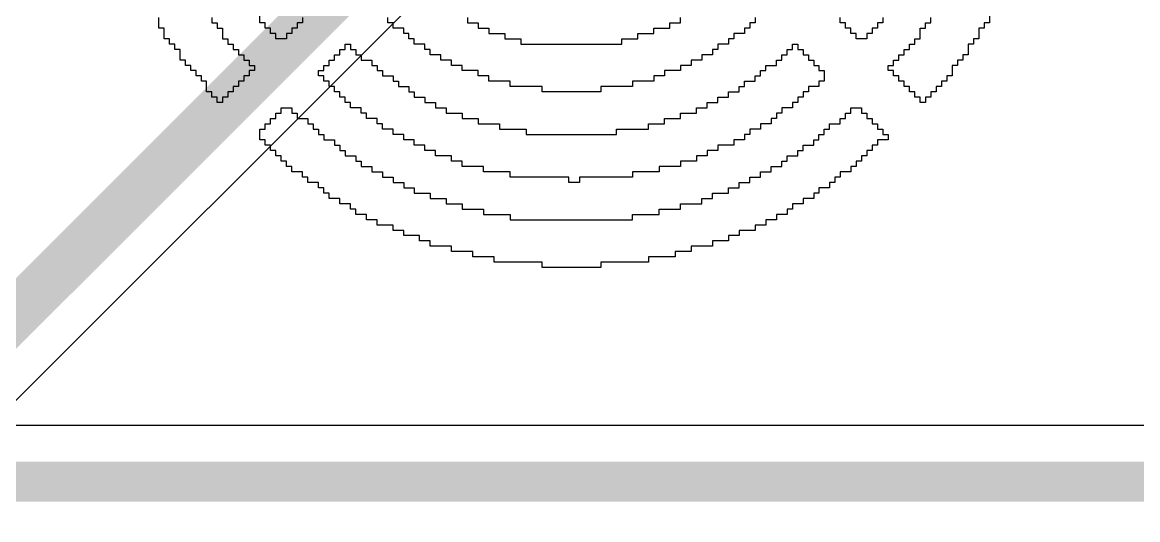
# Model space of a CAD drawing. Header units: inches. Extents: x -8 to 210, y -39 to 109.
# Drawn here: x 39.67 to 45.33, y 41.95 to 44.47 of the extents above; entities that cross this region are included whole.
import ezdxf

# ---------------------------------------------------------------- set-up
doc = ezdxf.new("R2010")
doc.units = ezdxf.units.IN
for name, color, linetype in [('Bottom Layer', 5, 'Continuous'), ('Top Layer', 1, 'Continuous'), ('Top Overlay', 2, 'Continuous')]:
    doc.layers.add(name, color=color, linetype=linetype)

msp = doc.modelspace()

# ---------------------------------------------------------------- linework, layer by layer
at = {"layer": 'Bottom Layer'}
msp.add_line((68.6816, 42.4235), (38.314, 42.4235), dxfattribs=at)
msp.add_lwpolyline([(35.1028, 42.1386, 0.2032, 0.2032, 0), (68.6816, 42.1386, 0.2032, 0.2032, 0)], format="xyseb", dxfattribs=at)
at = {"layer": 'Top Layer'}
msp.add_line((37.39, 40.3033), (41.8194, 44.7327), dxfattribs=at)
msp.add_lwpolyline([(37.0792, 40.432, 0.254, 0.254, 0), (41.8592, 45.212, 0.254, 0.254, 0)], format="xyseb", dxfattribs=at)
at = {"layer": 'Top Overlay'}
for p, q in [((40.8749, 44.4661), (40.8749, 44.5201)), ((44.5735, 44.5201), (44.5735, 44.4661)), ((40.362, 44.4391), (40.362, 44.4931)), ((40.6319, 44.4931), (40.6319, 44.4661)), ((40.6319, 44.4661), (40.6589, 44.4661)), ((40.6589, 44.4661), (40.6589, 44.4391)), ((40.9019, 44.4661), (40.8749, 44.4661)), ((40.9019, 44.4391), (40.9019, 44.4661)), ((41.0909, 44.4661), (41.0639, 44.4661)), ((41.0639, 44.4661), (41.0639, 44.4391)), ((41.0909, 44.4931), (41.0909, 44.4661)), ((41.5228, 44.4661), (41.5228, 44.4931)), ((41.5498, 44.4661), (41.5228, 44.4661)), ((41.5498, 44.4391), (41.5498, 44.4661)), ((41.9278, 44.4931), (41.9278, 44.4661)), ((41.9278, 44.4661), (41.9818, 44.4661)), ((41.9818, 44.4661), (41.9818, 44.4391)), ((42.9537, 44.4391), (42.9537, 44.4661)), ((42.9537, 44.4661), (43.0077, 44.4661)), ((43.0077, 44.4661), (43.0077, 44.4931)), ((43.3857, 44.4661), (43.3587, 44.4661)), ((43.3587, 44.4661), (43.3587, 44.4391)), ((43.3857, 44.4931), (43.3857, 44.4661)), ((43.8176, 44.4661), (43.8176, 44.4931)), ((43.8446, 44.4661), (43.8176, 44.4661)), ((43.8446, 44.4391), (43.8446, 44.4661)), ((44.0336, 44.4661), (44.0066, 44.4661)), ((44.0066, 44.4661), (44.0066, 44.4391)), ((44.0336, 44.4931), (44.0336, 44.4661)), ((44.2496, 44.4391), (44.2496, 44.4661)), ((44.2496, 44.4661), (44.2766, 44.4661)), ((44.2766, 44.4661), (44.2766, 44.4931)), ((44.5735, 44.4661), (44.5465, 44.4661)), ((44.5465, 44.4661), (44.5465, 44.4391)), ((40.389, 44.4391), (40.362, 44.4391)), ((40.389, 44.3851), (40.389, 44.4391)), ((40.6589, 44.4391), (40.6859, 44.4391)), ((40.6859, 44.4391), (40.6859, 44.3851)), ((40.9289, 44.4391), (40.9019, 44.4391)), ((40.9289, 44.4121), (40.9289, 44.4391)), ((40.9559, 44.4121), (40.9289, 44.4121)), ((40.9559, 44.3851), (40.9559, 44.4121)), ((41.0369, 44.4121), (41.0099, 44.4121)), ((41.0099, 44.4121), (41.0099, 44.3851)), ((41.0639, 44.4391), (41.0369, 44.4391)), ((41.0369, 44.4391), (41.0369, 44.4121)), ((41.6038, 44.4391), (41.5498, 44.4391)), ((41.6038, 44.4121), (41.6038, 44.4391)), ((41.6308, 44.4121), (41.6038, 44.4121)), ((41.6308, 44.3851), (41.6308, 44.4121)), ((41.9818, 44.4391), (42.0358, 44.4391)), ((42.0358, 44.4391), (42.0358, 44.4121)), ((42.0358, 44.4121), (42.1168, 44.4121)), ((42.1168, 44.4121), (42.1168, 44.3851)), ((42.7917, 44.3851), (42.7917, 44.4121)), ((42.7917, 44.4121), (42.8727, 44.4121)), ((42.8727, 44.4121), (42.8727, 44.4391)), ((42.8727, 44.4391), (42.9537, 44.4391)), ((43.3317, 44.4121), (43.2777, 44.4121)), ((43.2777, 44.4121), (43.2777, 44.3851)), ((43.3587, 44.4391), (43.3317, 44.4391)), ((43.3317, 44.4391), (43.3317, 44.4121)), ((43.8716, 44.4391), (43.8446, 44.4391)), ((43.8716, 44.4121), (43.8716, 44.4391)), ((43.8986, 44.4121), (43.8716, 44.4121)), ((43.8986, 44.3851), (43.8986, 44.4121)), ((43.9796, 44.4121), (43.9526, 44.4121)), ((43.9526, 44.4121), (43.9526, 44.3851)), ((44.0066, 44.4391), (43.9796, 44.4391)), ((43.9796, 44.4391), (43.9796, 44.4121)), ((44.2226, 44.3851), (44.2226, 44.4391)), ((44.2226, 44.4391), (44.2496, 44.4391)), ((44.5465, 44.4391), (44.5195, 44.4391)), ((44.5195, 44.4391), (44.5195, 44.3851)), ((40.4159, 44.3851), (40.389, 44.3851)), ((40.4159, 44.3581), (40.4159, 44.3851)), ((40.443, 44.3581), (40.4159, 44.3581)), ((40.443, 44.3311), (40.443, 44.3581)), ((40.6859, 44.3851), (40.7129, 44.3851)), ((40.7129, 44.3851), (40.7129, 44.3581)), ((40.7129, 44.3581), (40.7399, 44.3581)), ((40.7399, 44.3581), (40.7399, 44.3311)), ((41.0099, 44.3851), (40.9559, 44.3851)), ((41.3069, 44.3311), (41.3069, 44.3581)), ((41.3069, 44.3581), (41.3339, 44.3581)), ((41.3339, 44.3581), (41.3339, 44.3311)), ((41.6578, 44.3851), (41.6308, 44.3851)), ((41.6578, 44.3581), (41.6578, 44.3851)), ((41.7118, 44.3581), (41.6578, 44.3581)), ((41.7118, 44.3311), (41.7118, 44.3581)), ((42.1168, 44.3851), (42.1978, 44.3851)), ((42.1978, 44.3851), (42.1978, 44.3581)), ((42.1978, 44.3581), (42.7107, 44.3581)), ((42.7107, 44.3581), (42.7107, 44.3851)), ((42.7107, 44.3851), (42.7377, 44.3851)), ((42.7377, 44.3851), (42.7647, 44.3851)), ((42.7647, 44.3851), (42.7917, 44.3851)), ((43.2507, 44.3581), (43.1967, 44.3581)), ((43.1967, 44.3581), (43.1967, 44.3311)), ((43.2777, 44.3851), (43.2507, 44.3851)), ((43.2507, 44.3851), (43.2507, 44.3581)), ((43.5746, 44.3311), (43.5746, 44.3581)), ((43.5746, 44.3581), (43.6016, 44.3581)), ((43.6016, 44.3581), (43.6016, 44.3311)), ((43.9526, 44.3851), (43.8986, 44.3851)), ((44.1686, 44.3311), (44.1686, 44.3581)), ((44.1686, 44.3581), (44.1956, 44.3581)), ((44.1956, 44.3581), (44.1956, 44.3851)), ((44.1956, 44.3851), (44.2226, 44.3851)), ((44.4925, 44.3581), (44.4655, 44.3581)), ((44.4655, 44.3581), (44.4655, 44.3041)), ((44.5195, 44.3851), (44.4925, 44.3851)), ((44.4925, 44.3851), (44.4925, 44.3581)), ((40.4699, 44.3311), (40.443, 44.3311)), ((40.4699, 44.2771), (40.4699, 44.3311)), ((40.7399, 44.3311), (40.7669, 44.3311)), ((40.7669, 44.3311), (40.7669, 44.3041)), ((40.7669, 44.3041), (40.7939, 44.3041)), ((40.7939, 44.3041), (40.7939, 44.2771)), ((41.2529, 44.2771), (41.2529, 44.3041)), ((41.2529, 44.3041), (41.2799, 44.3041)), ((41.2799, 44.3041), (41.2799, 44.3311)), ((41.2799, 44.3311), (41.3069, 44.3311)), ((41.3339, 44.3311), (41.3609, 44.3311)), ((41.3609, 44.3311), (41.3609, 44.3041)), ((41.3609, 44.3041), (41.3879, 44.3041)), ((41.3879, 44.3041), (41.3879, 44.2771)), ((41.7388, 44.3311), (41.7118, 44.3311)), ((41.7388, 44.3041), (41.7388, 44.3311)), ((41.7928, 44.3041), (41.7388, 44.3041)), ((41.7928, 44.2771), (41.7928, 44.3041)), ((43.1697, 44.3041), (43.1157, 44.3041)), ((43.1157, 44.3041), (43.1157, 44.2771)), ((43.1967, 44.3311), (43.1697, 44.3311)), ((43.1697, 44.3311), (43.1697, 44.3041)), ((43.5206, 44.2771), (43.5206, 44.3041)), ((43.5206, 44.3041), (43.5476, 44.3041)), ((43.5476, 44.3041), (43.5476, 44.3311)), ((43.5476, 44.3311), (43.5746, 44.3311)), ((43.6016, 44.3311), (43.6286, 44.3311)), ((43.6286, 44.3311), (43.6286, 44.3041)), ((43.6286, 44.3041), (43.6556, 44.3041)), ((43.6556, 44.3041), (43.6556, 44.2771)), ((44.1146, 44.2771), (44.1146, 44.3041)), ((44.1146, 44.3041), (44.1416, 44.3041)), ((44.1416, 44.3041), (44.1416, 44.3311)), ((44.1416, 44.3311), (44.1686, 44.3311)), ((44.4655, 44.3041), (44.4385, 44.3041)), ((44.4385, 44.3041), (44.4385, 44.2771)), ((40.4969, 44.2771), (40.4699, 44.2771)), ((40.4969, 44.2501), (40.4969, 44.2771)), ((40.5239, 44.2501), (40.4969, 44.2501)), ((40.5239, 44.2232), (40.5239, 44.2501)), ((40.7939, 44.2771), (40.8209, 44.2771)), ((40.8209, 44.2771), (40.8209, 44.2501)), ((40.8209, 44.2501), (40.8479, 44.2501)), ((40.8479, 44.2501), (40.8479, 44.2232)), ((41.1989, 44.2232), (41.1989, 44.2501)), ((41.1989, 44.2501), (41.2259, 44.2501)), ((41.2259, 44.2501), (41.2259, 44.2771)), ((41.2259, 44.2771), (41.2529, 44.2771)), ((41.3879, 44.2771), (41.4418, 44.2771)), ((41.4418, 44.2771), (41.4418, 44.2501)), ((41.4418, 44.2501), (41.4688, 44.2501)), ((41.4688, 44.2501), (41.4688, 44.2232)), ((41.8468, 44.2771), (41.7928, 44.2771)), ((41.8468, 44.2501), (41.8468, 44.2771)), ((41.9008, 44.2501), (41.8468, 44.2501)), ((41.9008, 44.2232), (41.9008, 44.2501)), ((43.0617, 44.2501), (43.0077, 44.2501)), ((43.0077, 44.2501), (43.0077, 44.2232)), ((43.1157, 44.2771), (43.0617, 44.2771)), ((43.0617, 44.2771), (43.0617, 44.2501)), ((43.4396, 44.2232), (43.4396, 44.2501)), ((43.4396, 44.2501), (43.4936, 44.2501)), ((43.4936, 44.2501), (43.4936, 44.2771)), ((43.4936, 44.2771), (43.5206, 44.2771)), ((43.6556, 44.2771), (43.6826, 44.2771)), ((43.6826, 44.2771), (43.6826, 44.2501)), ((43.6826, 44.2501), (43.7096, 44.2501)), ((43.7096, 44.2501), (43.7096, 44.2232)), ((44.0606, 44.2232), (44.0606, 44.2501)), ((44.0606, 44.2501), (44.0876, 44.2501)), ((44.0876, 44.2501), (44.0876, 44.2771)), ((44.0876, 44.2771), (44.1146, 44.2771)), ((44.4115, 44.2501), (44.3845, 44.2501)), ((44.3845, 44.2501), (44.3845, 44.1962)), ((44.4385, 44.2771), (44.4115, 44.2771)), ((44.4115, 44.2771), (44.4115, 44.2501)), ((40.5509, 44.2232), (40.5239, 44.2232)), ((40.5509, 44.1962), (40.5509, 44.2232)), ((40.5779, 44.1962), (40.5509, 44.1962)), ((40.5779, 44.1692), (40.5779, 44.1962)), ((40.6049, 44.1692), (40.5779, 44.1692)), ((40.6049, 44.1152), (40.6049, 44.1692)), ((40.7939, 44.1692), (40.7669, 44.1692)), ((40.7669, 44.1692), (40.7669, 44.1422)), ((40.8209, 44.1962), (40.7939, 44.1962)), ((40.7939, 44.1962), (40.7939, 44.1692)), ((40.8479, 44.2232), (40.8209, 44.2232)), ((40.8209, 44.2232), (40.8209, 44.1962)), ((41.1719, 44.1962), (41.1719, 44.2232)), ((41.1719, 44.2232), (41.1989, 44.2232)), ((41.1989, 44.1962), (41.1719, 44.1962)), ((41.1989, 44.1692), (41.1989, 44.1962)), ((41.2259, 44.1692), (41.1989, 44.1692)), ((41.2259, 44.1422), (41.2259, 44.1692)), ((41.4688, 44.2232), (41.4958, 44.2232)), ((41.4958, 44.2232), (41.4958, 44.1962)), ((41.4958, 44.1962), (41.5498, 44.1962)), ((41.5498, 44.1962), (41.5498, 44.1692)), ((41.5498, 44.1692), (41.5768, 44.1692)), ((41.5768, 44.1692), (41.5768, 44.1422)), ((41.9818, 44.2232), (41.9008, 44.2232)), ((41.9818, 44.1962), (41.9818, 44.2232)), ((42.0358, 44.1962), (41.9818, 44.1962)), ((42.0358, 44.1692), (42.0358, 44.1962)), ((42.1438, 44.1692), (42.0358, 44.1692)), ((42.1438, 44.1422), (42.1438, 44.1692)), ((42.8727, 44.1692), (42.7647, 44.1692)), ((42.7647, 44.1692), (42.7647, 44.1422)), ((42.9267, 44.1962), (42.8727, 44.1962)), ((42.8727, 44.1962), (42.8727, 44.1692)), ((43.0077, 44.2232), (42.9267, 44.2232)), ((42.9267, 44.2232), (42.9267, 44.1962)), ((43.3317, 44.1422), (43.3317, 44.1692)), ((43.3317, 44.1692), (43.3857, 44.1692)), ((43.3857, 44.1692), (43.3857, 44.1962)), ((43.3857, 44.1962), (43.4126, 44.1962)), ((43.4126, 44.1962), (43.4126, 44.2232)), ((43.4126, 44.2232), (43.4396, 44.2232)), ((43.7096, 44.2232), (43.7366, 44.2232)), ((43.7366, 44.1692), (43.7096, 44.1692)), ((43.7096, 44.1692), (43.7096, 44.1422)), ((43.7366, 44.2232), (43.7366, 44.1692)), ((44.0876, 44.2232), (44.0606, 44.2232)), ((44.0876, 44.1962), (44.0876, 44.2232)), ((44.1146, 44.1962), (44.0876, 44.1962)), ((44.1146, 44.1692), (44.1146, 44.1962)), ((44.1416, 44.1692), (44.1146, 44.1692)), ((44.1416, 44.1422), (44.1416, 44.1692)), ((44.3576, 44.1692), (44.3306, 44.1692)), ((44.3306, 44.1692), (44.3306, 44.1422)), ((44.3845, 44.1962), (44.3576, 44.1962)), ((44.3576, 44.1962), (44.3576, 44.1692)), ((40.6319, 44.1152), (40.6049, 44.1152)), ((40.6319, 44.0882), (40.6319, 44.1152)), ((40.7399, 44.1152), (40.7129, 44.1152)), ((40.7129, 44.1152), (40.7129, 44.0882)), ((40.7669, 44.1422), (40.7399, 44.1422)), ((40.7399, 44.1422), (40.7399, 44.1152)), ((41.2529, 44.1422), (41.2259, 44.1422)), ((41.2529, 44.1152), (41.2529, 44.1422)), ((41.2799, 44.1152), (41.2529, 44.1152)), ((41.2799, 44.0882), (41.2799, 44.1152)), ((41.5768, 44.1422), (41.6308, 44.1422)), ((41.6308, 44.1422), (41.6308, 44.1152)), ((41.6308, 44.1152), (41.6578, 44.1152)), ((41.6578, 44.1152), (41.6578, 44.0882)), ((42.3058, 44.1422), (42.1438, 44.1422)), ((42.3058, 44.1152), (42.3058, 44.1422)), ((42.6027, 44.1152), (42.3058, 44.1152)), ((42.7647, 44.1422), (42.6027, 44.1422)), ((42.6027, 44.1422), (42.6027, 44.1152)), ((43.2507, 44.0882), (43.2507, 44.1152)), ((43.2507, 44.1152), (43.3047, 44.1152)), ((43.3047, 44.1152), (43.3047, 44.1422)), ((43.3047, 44.1422), (43.3317, 44.1422)), ((43.6556, 44.1152), (43.6286, 44.1152)), ((43.6286, 44.1152), (43.6286, 44.0882)), ((43.7096, 44.1422), (43.6556, 44.1422)), ((43.6556, 44.1422), (43.6556, 44.1152)), ((44.1686, 44.1422), (44.1416, 44.1422)), ((44.1686, 44.1152), (44.1686, 44.1422)), ((44.1956, 44.1152), (44.1686, 44.1152)), ((44.1956, 44.0882), (44.1956, 44.1152)), ((44.3036, 44.1152), (44.2766, 44.1152)), ((44.2766, 44.1152), (44.2766, 44.0882)), ((44.3306, 44.1422), (44.3036, 44.1422)), ((44.3036, 44.1422), (44.3036, 44.1152)), ((40.6589, 44.0882), (40.6319, 44.0882)), ((40.6589, 44.0612), (40.6589, 44.0882)), ((40.6859, 44.0612), (40.6589, 44.0612)), ((40.7129, 44.0882), (40.6859, 44.0882)), ((40.6859, 44.0882), (40.6859, 44.0612)), ((41.3069, 44.0882), (41.2799, 44.0882)), ((41.3069, 44.0612), (41.3069, 44.0882)), ((41.3339, 44.0612), (41.3069, 44.0612)), ((41.3339, 44.0342), (41.3339, 44.0612)), ((41.6578, 44.0882), (41.7118, 44.0882)), ((41.7118, 44.0882), (41.7118, 44.0612)), ((41.7118, 44.0612), (41.7658, 44.0612)), ((41.7658, 44.0612), (41.7658, 44.0342)), ((43.1427, 44.0342), (43.1427, 44.0612)), ((43.1427, 44.0612), (43.1967, 44.0612)), ((43.1967, 44.0882), (43.2237, 44.0882)), ((43.1967, 44.0612), (43.1967, 44.0882)), ((43.2237, 44.0882), (43.2507, 44.0882)), ((43.6016, 44.0612), (43.5746, 44.0612)), ((43.5746, 44.0612), (43.5746, 44.0342)), ((43.6286, 44.0882), (43.6016, 44.0882)), ((43.6016, 44.0882), (43.6016, 44.0612)), ((44.2226, 44.0882), (44.1956, 44.0882)), ((44.2226, 44.0612), (44.2226, 44.0882)), ((44.2496, 44.0612), (44.2226, 44.0612)), ((44.2766, 44.0882), (44.2496, 44.0882)), ((44.2496, 44.0882), (44.2496, 44.0612)), ((40.9559, 43.9802), (40.9559, 44.0072)), ((40.9559, 44.0072), (40.9829, 44.0072)), ((40.9829, 44.0072), (40.9829, 44.0342)), ((40.9829, 44.0342), (41.0369, 44.0342)), ((41.0369, 44.0342), (41.0369, 44.0072)), ((41.0369, 44.0072), (41.0639, 44.0072)), ((41.0639, 44.0072), (41.0639, 43.9802)), ((41.3879, 44.0342), (41.3339, 44.0342)), ((41.3879, 44.0072), (41.3879, 44.0342)), ((41.4149, 44.0072), (41.3879, 44.0072)), ((41.4149, 43.9802), (41.4149, 44.0072)), ((41.7658, 44.0342), (41.8198, 44.0342)), ((41.8198, 44.0342), (41.8198, 44.0072)), ((41.8198, 44.0072), (41.9008, 44.0072)), ((41.9008, 44.0072), (41.9008, 43.9802)), ((43.0077, 43.9802), (43.0077, 44.0072)), ((43.0077, 44.0072), (43.0887, 44.0072)), ((43.0887, 44.0072), (43.0887, 44.0342)), ((43.0887, 44.0342), (43.1427, 44.0342)), ((43.5206, 44.0072), (43.4936, 44.0072)), ((43.4936, 44.0072), (43.4936, 43.9802)), ((43.5746, 44.0342), (43.5206, 44.0342)), ((43.5206, 44.0342), (43.5206, 44.0072)), ((43.8446, 43.9802), (43.8446, 44.0072)), ((43.8446, 44.0072), (43.8716, 44.0072)), ((43.8716, 44.0072), (43.8716, 44.0342)), ((43.8716, 44.0342), (43.9256, 44.0342)), ((43.9256, 44.0342), (43.9256, 44.0072)), ((43.9256, 44.0072), (43.9526, 44.0072)), ((43.9526, 44.0072), (43.9526, 43.9802)), ((40.9019, 43.9262), (40.9019, 43.9532)), ((40.9019, 43.9532), (40.9289, 43.9532)), ((40.9289, 43.9532), (40.9289, 43.9802)), ((40.9289, 43.9802), (40.9559, 43.9802)), ((41.0639, 43.9802), (41.1179, 43.9802)), ((41.1179, 43.9802), (41.1179, 43.9532)), ((41.1179, 43.9532), (41.1449, 43.9532)), ((41.1449, 43.9532), (41.1449, 43.9262)), ((41.4688, 43.9802), (41.4149, 43.9802)), ((41.4688, 43.9532), (41.4688, 43.9802)), ((41.4958, 43.9532), (41.4688, 43.9532)), ((41.4958, 43.9262), (41.4958, 43.9532)), ((41.9008, 43.9802), (41.9818, 43.9802)), ((41.9818, 43.9802), (41.9818, 43.9532)), ((41.9818, 43.9532), (42.0898, 43.9532)), ((42.0898, 43.9532), (42.0898, 43.9262)), ((42.8457, 43.9262), (42.8457, 43.9532)), ((42.8457, 43.9532), (42.9267, 43.9532)), ((42.9267, 43.9532), (42.9267, 43.9802)), ((42.9267, 43.9802), (43.0077, 43.9802)), ((43.4666, 43.9532), (43.4126, 43.9532)), ((43.4126, 43.9532), (43.4126, 43.9262)), ((43.4936, 43.9802), (43.4666, 43.9802)), ((43.4666, 43.9802), (43.4666, 43.9532)), ((43.7636, 43.9262), (43.7636, 43.9532)), ((43.7636, 43.9532), (43.8176, 43.9532)), ((43.8176, 43.9532), (43.8176, 43.9802)), ((43.8176, 43.9802), (43.8446, 43.9802)), ((43.9526, 43.9802), (43.9796, 43.9802)), ((43.9796, 43.9802), (43.9796, 43.9532)), ((43.9796, 43.9532), (44.0066, 43.9532)), ((44.0066, 43.9532), (44.0066, 43.9262)), ((40.8749, 43.8722), (40.8749, 43.9262)), ((40.8749, 43.9262), (40.9019, 43.9262)), ((41.1449, 43.9262), (41.1719, 43.9262)), ((41.1719, 43.9262), (41.1719, 43.8992)), ((41.1719, 43.8992), (41.1989, 43.8992)), ((41.1989, 43.8992), (41.1989, 43.8722)), ((41.5498, 43.9262), (41.4958, 43.9262)), ((41.5498, 43.8992), (41.5498, 43.9262)), ((41.6038, 43.8992), (41.5498, 43.8992)), ((41.6038, 43.8722), (41.6038, 43.8992)), ((42.0898, 43.9262), (42.2248, 43.9262)), ((42.2248, 43.9262), (42.2248, 43.8992)), ((42.2248, 43.8992), (42.6837, 43.8992)), ((42.6837, 43.8992), (42.6837, 43.9262)), ((42.6837, 43.9262), (42.8457, 43.9262)), ((43.3587, 43.8992), (43.3317, 43.8992)), ((43.3317, 43.8992), (43.3317, 43.8722)), ((43.4126, 43.9262), (43.3587, 43.9262)), ((43.3587, 43.9262), (43.3587, 43.8992)), ((43.7096, 43.8722), (43.7096, 43.8992)), ((43.7096, 43.8992), (43.7366, 43.8992)), ((43.7366, 43.8992), (43.7366, 43.9262)), ((43.7366, 43.9262), (43.7636, 43.9262)), ((44.0066, 43.9262), (44.0336, 43.9262)), ((44.0336, 43.9262), (44.0336, 43.8992)), ((44.0336, 43.8992), (44.0606, 43.8992)), ((44.0606, 43.8992), (44.0606, 43.8722)), ((40.9019, 43.8722), (40.8749, 43.8722)), ((40.9019, 43.8452), (40.9019, 43.8722)), ((40.9289, 43.8452), (40.9019, 43.8452)), ((40.9289, 43.8182), (40.9289, 43.8452)), ((41.1989, 43.8722), (41.2529, 43.8722)), ((41.2529, 43.8722), (41.2529, 43.8452)), ((41.2529, 43.8452), (41.2799, 43.8452)), ((41.2799, 43.8452), (41.2799, 43.8182)), ((41.6578, 43.8722), (41.6038, 43.8722)), ((41.6578, 43.8452), (41.6578, 43.8722)), ((41.7118, 43.8452), (41.6578, 43.8452)), ((41.7118, 43.8182), (41.7118, 43.8452)), ((43.2777, 43.8452), (43.1967, 43.8452)), ((43.1967, 43.8452), (43.1967, 43.8182)), ((43.3317, 43.8722), (43.2777, 43.8722)), ((43.2777, 43.8722), (43.2777, 43.8452)), ((43.6286, 43.8182), (43.6286, 43.8452)), ((43.6286, 43.8452), (43.6826, 43.8452)), ((43.6826, 43.8452), (43.6826, 43.8722)), ((43.6826, 43.8722), (43.7096, 43.8722)), ((44.0066, 43.8452), (43.9796, 43.8452)), ((43.9796, 43.8452), (43.9796, 43.8182)), ((44.0606, 43.8722), (44.0066, 43.8722)), ((44.0066, 43.8722), (44.0066, 43.8452)), ((40.9559, 43.8182), (40.9289, 43.8182)), ((40.9559, 43.7912), (40.9559, 43.8182)), ((40.9829, 43.7912), (40.9559, 43.7912)), ((40.9829, 43.7642), (40.9829, 43.7912)), ((41.2799, 43.8182), (41.3069, 43.8182)), ((41.3069, 43.8182), (41.3069, 43.7912)), ((41.3069, 43.7912), (41.3609, 43.7912)), ((41.3609, 43.7912), (41.3609, 43.7642)), ((41.7658, 43.8182), (41.7118, 43.8182)), ((41.7658, 43.7912), (41.7658, 43.8182)), ((41.8468, 43.7912), (41.7658, 43.7912)), ((41.8468, 43.7642), (41.8468, 43.7912)), ((43.1427, 43.7912), (43.0887, 43.7912)), ((43.0887, 43.7912), (43.0887, 43.7642)), ((43.1967, 43.8182), (43.1427, 43.8182)), ((43.1427, 43.8182), (43.1427, 43.7912)), ((43.5476, 43.7642), (43.5476, 43.7912)), ((43.5476, 43.7912), (43.6016, 43.7912)), ((43.6016, 43.7912), (43.6016, 43.8182)), ((43.6016, 43.8182), (43.6286, 43.8182)), ((43.9526, 43.7912), (43.9256, 43.7912)), ((43.9256, 43.7912), (43.9256, 43.7642)), ((43.9796, 43.8182), (43.9526, 43.8182)), ((43.9526, 43.8182), (43.9526, 43.7912)), ((41.0099, 43.7642), (40.9829, 43.7642)), ((41.0099, 43.7372), (41.0099, 43.7642)), ((41.0369, 43.7372), (41.0099, 43.7372)), ((41.0369, 43.7102), (41.0369, 43.7372)), ((41.3609, 43.7642), (41.3879, 43.7642)), ((41.3879, 43.7642), (41.3879, 43.7372)), ((41.3879, 43.7372), (41.4418, 43.7372)), ((41.4418, 43.7372), (41.4418, 43.7102)), ((41.9008, 43.7642), (41.8468, 43.7642)), ((41.9008, 43.7372), (41.9008, 43.7642)), ((42.0088, 43.7372), (41.9008, 43.7372)), ((42.0088, 43.7102), (42.0088, 43.7372)), ((43.0077, 43.7372), (42.8997, 43.7372)), ((42.8997, 43.7372), (42.8997, 43.7102)), ((43.0887, 43.7642), (43.0077, 43.7642)), ((43.0077, 43.7642), (43.0077, 43.7372)), ((43.4666, 43.7102), (43.4666, 43.7372)), ((43.4666, 43.7372), (43.5206, 43.7372)), ((43.5206, 43.7372), (43.5206, 43.7642)), ((43.5206, 43.7642), (43.5476, 43.7642)), ((43.8986, 43.7372), (43.8716, 43.7372)), ((43.8716, 43.7372), (43.8716, 43.7102)), ((43.9256, 43.7642), (43.8986, 43.7642)), ((43.8986, 43.7642), (43.8986, 43.7372)), ((41.0909, 43.7102), (41.0369, 43.7102)), ((41.0909, 43.6832), (41.0909, 43.7102)), ((41.1179, 43.6832), (41.0909, 43.6832)), ((41.1179, 43.6562), (41.1179, 43.6832)), ((41.4418, 43.7102), (41.4958, 43.7102)), ((41.4958, 43.7102), (41.4958, 43.6832)), ((41.4958, 43.6832), (41.5498, 43.6832)), ((41.5498, 43.6832), (41.5498, 43.6562)), ((42.1438, 43.7102), (42.0088, 43.7102)), ((42.1438, 43.6832), (42.1438, 43.7102)), ((42.4408, 43.6832), (42.1438, 43.6832)), ((42.4408, 43.6562), (42.4408, 43.6832)), ((42.7647, 43.6832), (42.4947, 43.6832)), ((42.4947, 43.6832), (42.4947, 43.6562)), ((42.8997, 43.7102), (42.7647, 43.7102)), ((42.7647, 43.7102), (42.7647, 43.6832)), ((43.3587, 43.6562), (43.3587, 43.6832)), ((43.3587, 43.6832), (43.4126, 43.6832)), ((43.4126, 43.6832), (43.4126, 43.7102)), ((43.4126, 43.7102), (43.4666, 43.7102)), ((43.8176, 43.6832), (43.7906, 43.6832)), ((43.7906, 43.6832), (43.7906, 43.6562)), ((43.8716, 43.7102), (43.8176, 43.7102)), ((43.8176, 43.7102), (43.8176, 43.6832)), ((41.1719, 43.6562), (41.1179, 43.6562)), ((41.1719, 43.6292), (41.1719, 43.6562)), ((41.1989, 43.6292), (41.1719, 43.6292)), ((41.1989, 43.6022), (41.1989, 43.6292)), ((41.5498, 43.6562), (41.6038, 43.6562)), ((41.6038, 43.6562), (41.6038, 43.6292)), ((41.6038, 43.6292), (41.6578, 43.6292)), ((41.6578, 43.6292), (41.6578, 43.6022)), ((42.4947, 43.6562), (42.4408, 43.6562)), ((43.2507, 43.6022), (43.2507, 43.6292)), ((43.2507, 43.6292), (43.3047, 43.6292)), ((43.3047, 43.6292), (43.3047, 43.6562)), ((43.3047, 43.6562), (43.3587, 43.6562)), ((43.7636, 43.6292), (43.7096, 43.6292)), ((43.7096, 43.6292), (43.7096, 43.6022)), ((43.7906, 43.6562), (43.7636, 43.6562)), ((43.7636, 43.6562), (43.7636, 43.6292)), ((41.2259, 43.6022), (41.1989, 43.6022)), ((41.2259, 43.5752), (41.2259, 43.6022)), ((41.2799, 43.5752), (41.2259, 43.5752)), ((41.2799, 43.5482), (41.2799, 43.5752)), ((41.3339, 43.5482), (41.2799, 43.5482)), ((41.3339, 43.5212), (41.3339, 43.5482)), ((41.6578, 43.6022), (41.7388, 43.6022)), ((41.7388, 43.6022), (41.7388, 43.5752)), ((41.7388, 43.5752), (41.8198, 43.5752)), ((41.8198, 43.5752), (41.8198, 43.5482)), ((41.8198, 43.5482), (41.9008, 43.5482)), ((41.9008, 43.5482), (41.9008, 43.5212)), ((43.0077, 43.5482), (43.0347, 43.5482)), ((43.0077, 43.5212), (43.0077, 43.5482)), ((43.0347, 43.5482), (43.1157, 43.5482)), ((43.1157, 43.5482), (43.1157, 43.5752)), ((43.1157, 43.5752), (43.1697, 43.5752)), ((43.1697, 43.5752), (43.1697, 43.6022)), ((43.1697, 43.6022), (43.2507, 43.6022)), ((43.6286, 43.5482), (43.5746, 43.5482)), ((43.5746, 43.5482), (43.5746, 43.5212)), ((43.6826, 43.5752), (43.6286, 43.5752)), ((43.6286, 43.5752), (43.6286, 43.5482)), ((43.7096, 43.6022), (43.6826, 43.6022)), ((43.6826, 43.6022), (43.6826, 43.5752)), ((41.3609, 43.5212), (41.3339, 43.5212)), ((41.3609, 43.4942), (41.3609, 43.5212)), ((41.4149, 43.4942), (41.3609, 43.4942)), ((41.4149, 43.4672), (41.4149, 43.4942)), ((41.9008, 43.5212), (42.0088, 43.5212)), ((42.0088, 43.5212), (42.0088, 43.4942)), ((42.0088, 43.4942), (42.1438, 43.4942)), ((42.1438, 43.4942), (42.1438, 43.4672)), ((42.7647, 43.4672), (42.7647, 43.4942)), ((42.7647, 43.4942), (42.8997, 43.4942)), ((42.8997, 43.4942), (42.8997, 43.5212)), ((42.8997, 43.5212), (43.0077, 43.5212)), ((43.5476, 43.4942), (43.4936, 43.4942)), ((43.4936, 43.4942), (43.4936, 43.4672)), ((43.5746, 43.5212), (43.5476, 43.5212)), ((43.5476, 43.5212), (43.5476, 43.4942)), ((41.4688, 43.4672), (41.4149, 43.4672)), ((41.4688, 43.4402), (41.4688, 43.4672)), ((41.5498, 43.4402), (41.4688, 43.4402)), ((41.5498, 43.4132), (41.5498, 43.4402)), ((42.1438, 43.4672), (42.7647, 43.4672)), ((43.4396, 43.4402), (43.3857, 43.4402)), ((43.3857, 43.4402), (43.3857, 43.4132)), ((43.4936, 43.4672), (43.4396, 43.4672)), ((43.4396, 43.4672), (43.4396, 43.4402)), ((41.6038, 43.4132), (41.5498, 43.4132)), ((41.6038, 43.3862), (41.6038, 43.4132)), ((41.6848, 43.3862), (41.6038, 43.3862)), ((41.6848, 43.3592), (41.6848, 43.3862)), ((43.3047, 43.3862), (43.2507, 43.3862)), ((43.2507, 43.3862), (43.2507, 43.3592)), ((43.3857, 43.4132), (43.3047, 43.4132)), ((43.3047, 43.4132), (43.3047, 43.3862)), ((41.7388, 43.3592), (41.6848, 43.3592)), ((41.7388, 43.3322), (41.7388, 43.3592)), ((41.8468, 43.3322), (41.7388, 43.3322)), ((41.8468, 43.3052), (41.8468, 43.3322)), ((43.1697, 43.3322), (43.0617, 43.3322)), ((43.0617, 43.3322), (43.0617, 43.3052)), ((43.2507, 43.3592), (43.1697, 43.3592)), ((43.1697, 43.3592), (43.1697, 43.3322)), ((41.9548, 43.3052), (41.8468, 43.3052)), ((41.9548, 43.2782), (41.9548, 43.3052)), ((42.0628, 43.2782), (41.9548, 43.2782)), ((42.0628, 43.2513), (42.0628, 43.2782)), ((42.9807, 43.2782), (42.8457, 43.2782)), ((42.8457, 43.2782), (42.8457, 43.2513)), ((43.0617, 43.3052), (42.9807, 43.3052)), ((42.9807, 43.3052), (42.9807, 43.2782)), ((42.3058, 43.2513), (42.0628, 43.2513)), ((42.3058, 43.2243), (42.3058, 43.2513)), ((42.6027, 43.2243), (42.3058, 43.2243)), ((42.8457, 43.2513), (42.6027, 43.2513)), ((42.6027, 43.2513), (42.6027, 43.2243))]:
    msp.add_line(p, q, dxfattribs=at)

doc.saveas('drawing.dxf')
